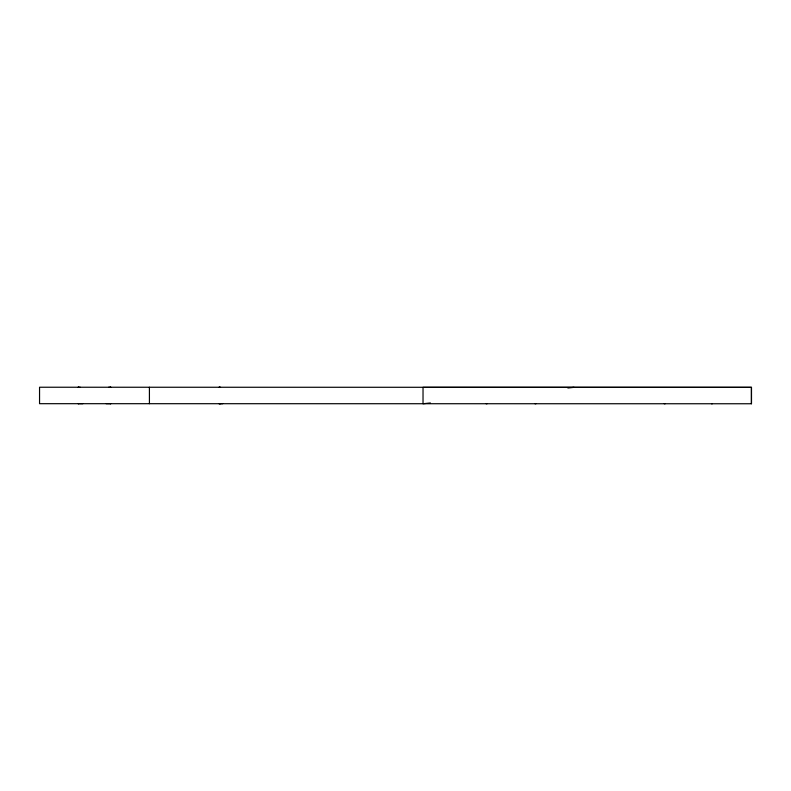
<?xml version="1.0" encoding="UTF-8"?>
<svg xmlns="http://www.w3.org/2000/svg" width="791" height="791" viewBox="0 0 791 791"><rect width="100%" height="100%" fill="white"/><g stroke="black" fill="none" stroke-linecap="round" stroke-linejoin="round"><path stroke-width="1.19" d="M751.45 403.756L751.45 387.333L39.55 387.234L39.55 403.687L751.45 403.756L751.45 387.343L423.027 387.333L423.027 403.756L430.393 402.955M149.41 387.254L149.43 403.687M567.879 388.005L574.009 387.333M219.868 387.274L219.127 387.274L220.521 387.274M78.625 387.264L78.062 387.244L80.267 387.264M110.335 387.244L110.908 387.264L108.703 387.244M78.625 403.677L78.062 403.667L82.877 403.677M110.335 403.667L110.908 403.677L106.093 403.667M222.716 403.687L219.127 403.687L220.521 403.687M486.178 403.756L487.019 403.756M535.052 403.756L535.893 403.756M664.292 403.756L665.102 403.756M711.495 403.756L712.315 403.756"/></g></svg>
